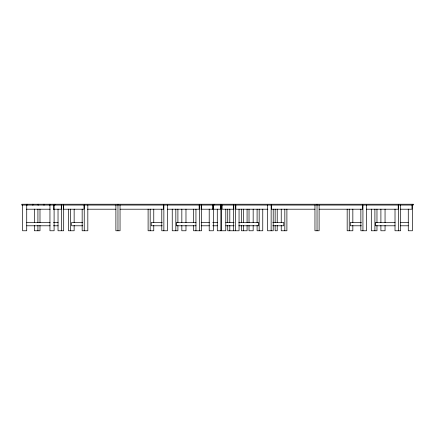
<?xml version="1.0" encoding="UTF-8"?>
<svg xmlns="http://www.w3.org/2000/svg" width="435" height="435" viewBox="0 0 435 435"><rect width="100%" height="100%" fill="white"/><g stroke="black" fill="none" stroke-linecap="round" stroke-linejoin="round"><path stroke-width="0.65" d="M26.448 209.208L50.166 209.208M53.445 209.208L61.286 209.208L61.286 205.059M63.004 209.208L84.053 209.208L84.053 205.059M87.457 209.208L115.895 209.208M120.038 209.208L163.636 209.208L163.636 205.059M167.23 209.208L199.148 209.208L199.148 205.059M200.937 209.208L220.545 209.208L220.545 205.059M234.106 209.208L222.111 209.208L222.111 205.059M267.911 209.208L235.852 209.208L235.852 205.059M314.962 209.208L271.364 209.208L271.364 205.059M319.105 209.208L362.703 209.208L362.703 205.059M366.297 209.208L398.215 209.208L398.215 205.059M400.282 209.208L411.956 209.208L411.956 205.059M26.725 222.475L50.09 222.475M53.445 222.475L58.138 222.475M82.742 222.475L71.628 222.475L71.628 225.792L82.742 225.792M162.222 222.475L151.255 222.475L151.255 225.792L162.222 225.792M196.054 222.475L176.452 222.475L176.452 225.792L196.054 225.792M201.144 222.475L209.344 222.475M212.699 222.475L217.391 222.475M225.792 222.475L234.106 222.475M238.771 222.475L258.548 222.475L258.548 225.792L238.771 225.792M272.778 222.475L283.745 222.475L283.745 225.792L272.778 225.792M361.436 222.475L350.322 222.475L350.322 225.792L361.436 225.792M395.121 222.475L375.519 222.475L375.519 225.792L395.121 225.792M400.309 222.475L408.275 222.475M26.725 225.792L50.09 225.792M53.445 225.792L58.138 225.792M201.144 225.792L209.344 225.792M212.699 225.792L217.391 225.792M225.792 225.792L234.106 225.792M400.309 225.792L408.275 225.792M412.418 205.059L412.418 230.773L408.275 230.773L408.275 209.121M400.678 205.059L400.678 230.773L395.013 230.773L395.013 209.121M398.607 205.059L398.607 230.773M385.051 209.121L385.051 222.649M385.051 225.357L385.051 230.773L380.902 230.773L380.902 225.357M380.902 209.121L380.902 222.649M376.971 209.121L376.971 222.649M376.971 225.357L376.971 230.773L371.311 230.773L371.311 209.121M374.899 209.121L374.899 230.773M366.526 205.059L366.526 230.773L360.86 230.773L360.86 209.121M362.931 205.059L362.931 230.773M352.839 209.121L352.839 222.649M352.839 225.357L352.839 230.773L347.173 230.773L347.173 209.121M349.245 209.121L349.245 230.773M319.105 205.059L319.105 230.773L314.962 230.773L314.962 205.059M317.033 204.227L317.033 230.773M286.893 209.121L286.893 230.773L281.233 230.773L281.233 225.357M284.822 209.121L284.822 230.773M281.233 209.121L281.233 222.649M277.22 209.121L277.22 222.649M277.22 225.357L277.22 230.773L275.148 230.773L275.148 225.357M275.148 209.121L275.148 222.649M273.213 209.121L273.213 230.773L267.547 230.773L267.547 205.059M271.135 205.059L271.135 230.773M262.762 209.121L262.762 230.773L257.096 230.773L257.096 225.357M259.168 209.121L259.168 230.773M257.096 209.121L257.096 222.649M253.165 209.121L253.165 222.649M253.165 225.357L253.165 230.773L249.021 230.773L249.021 225.357M249.021 209.121L249.021 222.649M247.08 209.121L247.08 222.649M247.08 225.357L247.08 230.773L241.42 230.773L241.42 225.357M243.491 209.121L243.491 222.649M243.491 225.357L243.491 230.773M241.42 209.121L241.42 222.649M239.054 209.121L239.054 230.773L227.733 230.773L227.733 225.357M235.465 205.059L235.465 230.773M233.785 205.059L233.785 209.208M233.388 205.059L233.394 230.773M229.805 209.121L229.805 222.649M229.805 225.357L229.805 230.773M227.733 209.121L227.733 222.649M225.792 209.121L225.792 230.773L217.282 230.773L217.282 209.121M221.649 205.059L221.649 230.773M220.871 205.059L220.871 230.773M220.817 204.227L220.817 205.059M214.183 204.227L214.183 205.059M213.351 205.059L213.351 230.773L209.208 230.773L209.208 209.121M212.987 205.059L212.987 209.208M212.889 205.059L212.889 209.208M201.612 205.059L201.612 230.773L193.575 230.773L193.575 225.357M201.215 205.059L201.215 209.208M199.534 205.059L199.534 230.773M195.946 209.121L195.946 230.773M193.575 209.121L193.575 222.649M185.979 209.121L185.979 222.649M185.979 225.357L185.979 230.773L181.835 230.773L181.835 225.357M181.835 209.121L181.835 222.649M177.904 209.121L177.904 222.649M177.904 225.357L177.904 230.773L172.238 230.773L172.238 209.121M175.832 209.121L175.832 230.773M167.453 205.059L167.453 230.773L161.787 230.773L161.787 209.121M163.864 205.059L163.864 230.773M153.767 209.121L153.767 222.649M153.767 225.357L153.767 230.773L148.107 230.773L148.107 209.121M150.178 209.121L150.178 230.773M120.038 205.059L120.038 230.773L115.895 230.773L115.895 205.059M117.967 204.227L117.967 230.773M87.826 205.059L87.826 230.773L82.161 230.773L82.161 209.121M84.238 205.059L84.238 230.773M74.14 209.121L74.14 222.649M74.14 225.357L74.14 230.773L68.474 230.773L68.474 209.121M70.552 209.121L70.552 230.773M63.689 205.059L63.689 230.773L58.029 230.773L58.029 209.121M63.374 205.059L63.374 209.208M61.618 205.059L61.618 230.773M54.93 204.227L54.93 205.059M54.098 205.059L54.098 230.773L49.949 230.773L49.954 204.227M53.733 205.059L53.733 209.208M49.291 204.227L49.291 205.059M44.316 204.227L44.316 205.059M43.641 204.227L43.641 205.059M39.987 209.121L39.987 222.649M39.987 225.357L39.987 230.773L34.321 230.773L34.321 225.357M38.666 204.227L38.677 205.059M38.003 204.227L38.003 205.059M37.916 209.121L37.916 222.649M37.916 225.357L37.916 230.773M34.321 209.121L34.321 222.649M33.022 204.227L33.038 205.059M32.359 204.227L32.359 205.059M27.4 204.227L27.4 205.059M26.736 204.227L26.725 230.773L22.582 230.773L22.582 205.059M413.25 204.227L21.75 204.227L21.75 205.059L413.25 205.059L413.25 204.227"/></g></svg>
